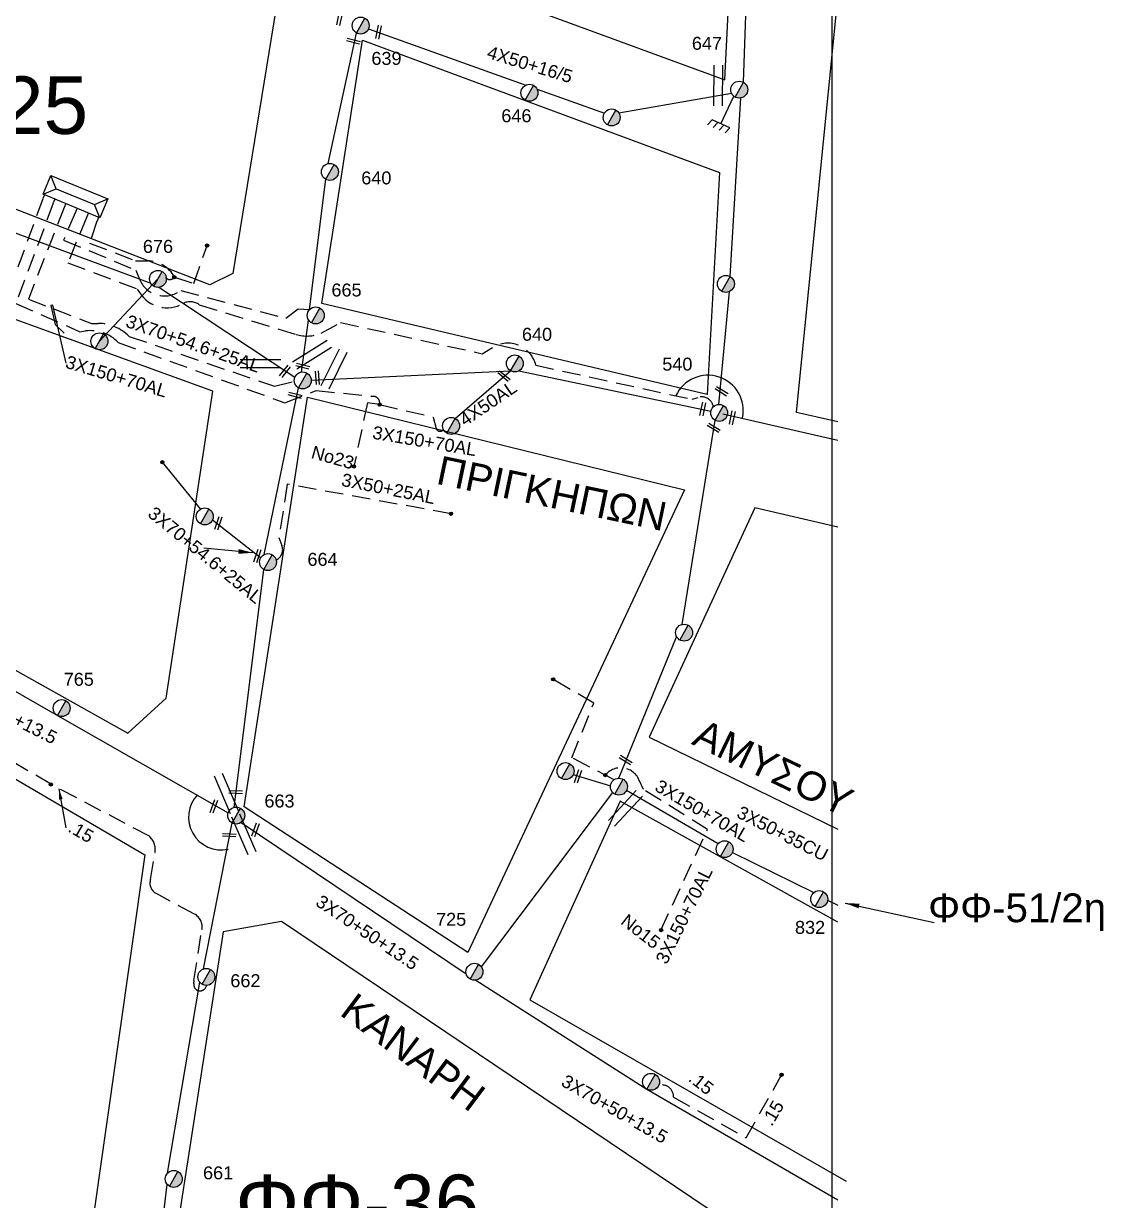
# Model space of a CAD drawing. Header units: millimetres. Extents: x 4486 to 5741, y 824 to 1856.
# Drawn here: x 5388.3 to 5538.6, y 1437.1 to 1600.9 of the extents above; entities that cross this region are included whole.
import ezdxf
from ezdxf.enums import TextEntityAlignment as Align

# ---------------------------------------------------------------- set-up
doc = ezdxf.new("R2010")
doc.units = ezdxf.units.MM
doc.linetypes.add('DASHED', pattern=[19.05, 12.7, -6.35])
for name, color, linetype in [('Γέφυρες Εναερίου Δικτύου', 7, 'Continuous'), ('Γείωση', 7, 'Continuous'), ('Γυμνά εναέρια ΧΤ (3Φ)   3x50+35CU', 7, 'Continuous'), ('Γυμνά εναέρια ΧΤ (3Φ)   4x50AL', 7, 'Continuous'), ('Γυμνά εναέρια ΧΤ και ΦΟΠ (3Φ)   4x50+16AL', 7, 'Continuous'), ('Επιγραφές - Σχήματα', 7, 'Continuous'), ('Καλώδια ΧΤ   3x150+50AL', 7, 'DASHED'), ('Καλώδια ΧΤ   3x150+70AL', 7, 'DASHED'), ('Καλώδια ΧΤ   3x50+25AL', 7, 'DASHED'), ('Καλώδια ΧΤ   3X70+50+13.5', 7, 'Continuous'), ('Καλώδια ΧΤ   4x50+13.5', 7, 'Continuous'), ('Μηχανική τομή', 7, 'Continuous'), ('Στύλος ΦΜ', 7, 'Continuous'), ('Στύλος ΦΜ @ 1', 7, 'Continuous'), ('Συνδέσεις', 7, 'Continuous'), ('Συνεστραμμένα ΧΤ   3x70+54.6+25AL', 7, 'SYN_LINE'), ('Τομή', 7, 'Continuous'), ('Υποσταθμός πόλεως', 7, 'Continuous'), ('Υπόβαθρο ΔΕΗ', 7, 'Continuous'), ('Υπόγεια Καλώδια Δικτύου ΧΤ   .15', 7, 'DASHED')]:
    doc.layers.add(name, color=color, linetype=linetype)
doc.styles.get("Standard").update_dxf_attribs({"font": 'ARIAL.TTF'})
doc.linetypes.add('SYN_LINE', pattern='A,0.5,-0.0001,["/\\/\\/\\/",Standard,S=0.1,R=0,X=0,Y=-0.05],-0.25', length=0.7501)
doc.dimstyles.new('ISO-25', dxfattribs={"dimtxt": 2.5, "dimasz": 2.5, "dimexe": 1.25, "dimexo": 0.625, "dimtad": 1, "dimtxsty": 'Standard', "dimcen": 2.5, "dimadec": 0, "dimazin": 0, "dimtfac": 1, "dimtmove": 0, "dimatfit": 3, "dimfxl": 1, "dimarcsym": 0})

# ---------------------------------------------------------------- blocks, each defined once
blk = doc.blocks.new('ΥΠΑΡΧΩΝ ΤΣΙΜΕΝΤΕΝΙΟΣ ΣΤΥΛΟΣ')
at = {"layer": 'Στύλος ΦΜ'}
blk.add_hatch(color=7, dxfattribs=at).paths.add_polyline_path([(-1.29, -2.28, 0.574793), (2.62, 0, 0.268822), (1.3, 2.27)])
at = {"layer": 'Στύλος ΦΜ', "color": 7}
blk.add_line((-1.29, -2.28), (1.3, 2.27), dxfattribs=at)
blk.add_circle((0, 0), 2.62, dxfattribs=at)
at = {"layer": 'Στύλος ΦΜ', "flags": 4}
for tag, p in [('ΑΡΙΘΜΟΣ', (-4.68, 8.05)), ('ΤΥΠΟΣ', (-4.91, 3.03))]:
    blk.add_attdef(tag, p, '', height=4, dxfattribs=at)
blk = doc.blocks.new('ΥΠΟΣΤΑΘΜΟΣ ΠΟΛΕΩΣ 6 ΑΝΑΧΩΡΗΣΕΩΝ')
at = {"layer": 'Υποσταθμός πόλεως', "linetype": 'Continuous', "ltscale": 40}
for p, q in [((-8.18, -2.82), (-8.18, -4)), ((-5.01, -2.82), (-5.01, -4)), ((-1.74, -2.82), (-1.74, -4)), ((1.65, -2.82), (1.65, -4)), ((5.07, -2.82), (5.07, -4)), ((8.16, -2.82), (8.16, -4))]:
    blk.add_line(p, q, dxfattribs=at)
blk.add_lwpolyline([(-8.57, 2.82), (8.57, 2.82), (8.57, -2.82), (-8.57, -2.82)], close=True, dxfattribs=at)
for points in [[(-5.75, 0), (-8.57, 2.82)], [(5.75, 0), (8.57, 2.82)], [(-8.57, -2.82), (-5.75, 0)], [(-5.75, 0), (5.75, 0)], [(8.57, -2.82), (5.75, 0)]]:
    blk.add_lwpolyline(points, dxfattribs=at)
at = {"layer": 'Υποσταθμός πόλεως', "linetype": 'SYN_LINE', "ltscale": 40, "flags": 1}
for tag, p in [('ΜΕΤΑΣΧΗΜΑΤΙΣΜΟΣ', (9.64, 1.91)), ('ΙΣΧΥΣ', (9.62, -0.89)), ('ΑΡΙΘΜΟΣ', (9.74, -3.61))]:
    blk.add_attdef(tag, p, '', height=1.8, dxfattribs=at)
blk = doc.blocks.new('ΤΟΜΗ')
at = {"layer": 'Τομή', "ltscale": 40}
for p, q in [((-5.68, 0), (5.68, 0)), ((5.68, -2.33), (-5.68, -2.33))]:
    blk.add_line(p, q, dxfattribs=at)
blk = doc.blocks.new('ΓΕΙΩΣΗ')
at = {"layer": 'Γείωση', "ltscale": 40}
for p, q in [((-2.34, 11.45), (-3, 9.45)), ((-0.34, 11.45), (-1, 9.45)), ((1.66, 11.45), (1, 9.45)), ((3.66, 11.45), (3, 9.45)), ((0, 9.45), (0, 0))]:
    blk.add_line(p, q, dxfattribs=at)
blk.add_lwpolyline([(-3, 9.45), (3, 9.45)], dxfattribs=at)
blk = doc.blocks.new('ΜΗΧΑΝΙΚΗ ΤΟΜΗ')
at = {"layer": 'Μηχανική τομή', "ltscale": 40}
for p, q in [((-1.89, 0.78), (1.89, 0.78)), ((1.89, 0), (-1.89, 0))]:
    blk.add_line(p, q, dxfattribs=at)
blk = doc.blocks.new('_ΣΥΝΔΕΣΗ')
at = {"layer": 'Συνδέσεις', "linetype": 'SYN_LINE', "ltscale": 40}
blk.add_hatch(color=256, dxfattribs=at).paths.add_polyline_path([(0.5, -0.01, 1), (-0.5, -0.01, 1)])
at = {"layer": 'Συνδέσεις'}
blk.add_circle((0, -0.01), 0.5, dxfattribs=at)

msp = doc.modelspace()

# ---------------------------------------------------------------- linework, layer by layer
at = {"layer": 'Γέφυρες Εναερίου Δικτύου', "color": 190, "linetype": 'DASHED', "ltscale": 0.2}
msp.add_lwpolyline([(5398.49, 1573.41), (5397.47, 1570.36), (5403.86, 1567.87), (5405.5, 1567.87, -0.275943), (5409.29, 1565.61), (5411.97, 1564.74), (5413.82, 1570.01)], format="xyb", dxfattribs=at)
at = {"layer": 'Γέφυρες Εναερίου Δικτύου', "color": 151, "ltscale": 0.2}
for points in [[(5428.29, 1551.27), (5456.06, 1552.57)], [(5457.2, 1552.56), (5483.93, 1546.97)], [(5464.78, 1496.4), (5469.95, 1494.82)]]:
    msp.add_lwpolyline(points, dxfattribs=at)
at = {"layer": 'Γέφυρες Εναερίου Δικτύου', "color": 190, "linetype": 'DASHED', "ltscale": 0.2}
msp.add_arc((5408.63, 1566.14), 0.851, 226.2478, 321.3045, dxfattribs=at)
at = {"layer": 'Γυμνά εναέρια ΧΤ (3Φ)   3x50+35CU', "color": 1, "ltscale": 0.2}
for points in [[(5472.19, 1494.2), (5484.95, 1486.78)], [(5486.93, 1485.56), (5498.26, 1479.98)], [(5500.17, 1478.91), (5501.59, 1478.21)]]:
    msp.add_lwpolyline(points, dxfattribs=at)
at = {"layer": 'Γυμνά εναέρια ΧΤ (3Φ)   4x50AL', "color": 151, "ltscale": 0.2}
msp.add_lwpolyline([(5448.35, 1545.93), (5456.06, 1552.57)], dxfattribs=at)
at = {"layer": 'Γυμνά εναέρια ΧΤ και ΦΟΠ (3Φ)   4x50+16AL', "color": 151, "ltscale": 0.2}
for points in [[(5488.45, 1592.72), (5489.05, 1610.06)], [(5486.59, 1565.69), (5488.1, 1590.54)], [(5485.04, 1547.9), (5486.5, 1563.6)], [(5479.91, 1517.28), (5484.5, 1545.69)], [(5471.12, 1495.89), (5479.15, 1515.58)]]:
    msp.add_lwpolyline(points, dxfattribs=at)
at = {"layer": 'Γυμνά εναέρια ΧΤ και ΦΟΠ (3Φ)   4x50+16AL', "color": 1, "ltscale": 0.2}
for points in [[(5436.29, 1600.18), (5458.16, 1592.33)], [(5430.65, 1581.41), (5434.61, 1599.58)], [(5459.73, 1591.77), (5469.12, 1588.45)], [(5471.12, 1588.46), (5486.8, 1591.21)], [(5428.06, 1561.09), (5430.32, 1579.23)], [(5426.97, 1552.41), (5427.95, 1559.64)]]:
    msp.add_lwpolyline(points, dxfattribs=at)
at = {"layer": 'Γυμνά εναέρια ΧΤ και ΦΟΠ (3Φ)   4x50+16AL', "color": 190, "ltscale": 0.2}
for points in [[(5379.16, 1574.72), (5405.98, 1564.75)], [(5407.08, 1564.2), (5426.02, 1551.68)]]:
    msp.add_lwpolyline(points, dxfattribs=at)
at = {"layer": 'Γυμνά εναέρια ΧΤ και ΦΟΠ (3Φ)   4x50+16AL', "ltscale": 0.2}
msp.add_lwpolyline([(5451.98, 1469.64), (5470.27, 1493.89)], dxfattribs=at)
at = {"layer": 'Επιγραφές - Σχήματα', "color": 85, "ltscale": 0.2}
msp.add_line((5485.57, 1546.6), (5501.59, 1542.92), dxfattribs=at)
at = {"layer": 'Επιγραφές - Σχήματα'}
msp.add_lwpolyline([(4494.75, 1847.42), (5500.76, 1847.42), (5500.76, 847.45), (4494.75, 847.45)], close=True, dxfattribs=at)
at = {"layer": 'Επιγραφές - Σχήματα', "ltscale": 0.2}
msp.add_lwpolyline([(5394.2, 1553.64), (5392.36, 1561.69), (5392.08, 1561.66), (5392.67, 1559.03), (5393.92, 1557.81)], dxfattribs=at)
for centre, radius, start, end in [((5483.52, 1547.04), 4.92, 348.1624, 154.9733), ((5415.79, 1490.46), 4.56, 136.6763, 282.2589)]:
    msp.add_arc(centre, radius, start, end, dxfattribs=at)
at = {"layer": 'Καλώδια ΧΤ   3x150+50AL', "color": 2, "ltscale": 0.2}
msp.add_lwpolyline([(5392.16, 1495), (5378.1, 1503.27), (5334.5, 1528.77)], dxfattribs=at)
at = {"layer": 'Καλώδια ΧΤ   3x150+70AL', "color": 30, "ltscale": 0.2}
msp.add_lwpolyline([(5390.94, 1576.53), (5385.65, 1561.91), (5369.59, 1567.01), (5368.6, 1566.52, -0.595589), (5364.83, 1569.16), (5337.18, 1579.26), (5336.27, 1580.53, 0.406055), (5332.7, 1581.16), (5329.92, 1581.71)], format="xyb", dxfattribs=at)
at = {"layer": 'Καλώδια ΧΤ   3x150+70AL', "color": 151, "linetype": 'DASHED', "ltscale": 0.2}
msp.add_lwpolyline([(5392.41, 1575.92), (5387.21, 1561.95), (5396.12, 1558.02), (5396.89, 1558.12, -0.239906), (5401.45, 1556.52), (5424.65, 1548.12), (5429.01, 1549.83), (5436.99, 1549.03, -0.445809), (5437.83, 1547.88), (5445.29, 1546.13), (5445.7, 1544.57, 0.650635), (5446.7, 1544.41, 1.606381)], format="xyb", dxfattribs=at)
at = {"layer": 'Καλώδια ΧΤ   3x150+70AL', "color": 6, "ltscale": 0.2}
msp.add_lwpolyline([(5393.91, 1575.3), (5388.94, 1562.55), (5397.72, 1559.17), (5398.64, 1559.17, -0.199075), (5402.97, 1557.37), (5423.18, 1550.42), (5425.95, 1551.1)], format="xyb", dxfattribs=at)
at = {"layer": 'Καλώδια ΧΤ   3x150+70AL', "color": 1, "linetype": 'DASHED', "ltscale": 0.2}
msp.add_lwpolyline([(5395.48, 1574.65), (5393.84, 1570.77), (5403.88, 1566.6), (5404.39, 1565.34, 0.494392), (5410.16, 1563.77), (5424.75, 1559.91), (5426.47, 1561.18), (5428.06, 1561.09)], format="xyb", dxfattribs=at)
at = {"layer": 'Καλώδια ΧΤ   3x150+70AL', "color": 85, "ltscale": 0.2}
msp.add_lwpolyline([(5397.06, 1574), (5394.44, 1567.61), (5404.09, 1563.96), (5404.41, 1563.46, 0.398926), (5410.51, 1561.94, -0.308445), (5412.72, 1561.75), (5426.21, 1557.64, 0.17622), (5429.68, 1557.82), (5432.4, 1559.3), (5452.09, 1554.96), (5453.55, 1555.84, -0.506326), (5459.56, 1553.35), (5481.32, 1548.62), (5482.15, 1548.88, -0.456446), (5484.26, 1547.57, -2.99017)], format="xyb", dxfattribs=at)
at = {"layer": 'Καλώδια ΧΤ   3x150+70AL', "color": 151, "linetype": 'DASHED', "ltscale": 0.2}
msp.add_lwpolyline([(5437.83, 1547.88), (5436.13, 1548.13), (5434.25, 1539.26)], dxfattribs=at)
at = {"layer": 'Καλώδια ΧΤ   3x150+70AL', "color": 151, "ltscale": 0.2}
msp.add_lwpolyline([(5470.46, 1495.68), (5464.57, 1498.74), (5467.64, 1506.34), (5461.82, 1509.72)], dxfattribs=at)
msp.add_lwpolyline([(5476.97, 1474.76), (5483.46, 1488.75), (5474.53, 1494.33), (5473.99, 1495.5, 0.581406), (5469.24, 1496.32, -3.480659)], format="xyb", dxfattribs=at)
at = {"layer": 'Καλώδια ΧΤ   3x50+25AL', "color": 6, "ltscale": 0.2}
msp.add_lwpolyline([(5447.76, 1532.69), (5424.98, 1536.8), (5423.8, 1529.37), (5424.23, 1528.26, -0.390894), (5423.43, 1526.25, 8.504236)], format="xyb", dxfattribs=at)
at = {"layer": 'Καλώδια ΧΤ   3X70+50+13.5', "color": 6, "ltscale": 0.2}
for points in [[(5421.78, 1527.02), (5426.54, 1550.22)], [(5417.57, 1491.83), (5421.71, 1524.94)], [(5418.57, 1489.74), (5449.87, 1468.68)], [(5451.22, 1467.8), (5475.02, 1452.61)], [(5475.02, 1452.61), (5501.59, 1437.23)]]:
    msp.add_lwpolyline(points, dxfattribs=at)
at = {"layer": 'Καλώδια ΧΤ   3X70+50+13.5', "color": 2, "ltscale": 0.2}
for points in [[(5364.19, 1521.13), (5393, 1504.63)], [(5393, 1504.63), (5416.76, 1491.07)]]:
    msp.add_lwpolyline(points, dxfattribs=at)
at = {"layer": 'Καλώδια ΧΤ   4x50+13.5', "color": 2, "ltscale": 0.2}
for points in [[(5413.3, 1469.34), (5417.29, 1489.67)], [(5408.32, 1440.92), (5412.79, 1467.49)], [(5405.4, 1415.37), (5408.27, 1439.37)]]:
    msp.add_lwpolyline(points, dxfattribs=at)
at = {"layer": 'Συνεστραμμένα ΧΤ   3x70+54.6+25AL', "color": 190, "ltscale": 15}
msp.add_lwpolyline([(5398.83, 1556.68), (5406.98, 1565.37)], dxfattribs=at)
at = {"layer": 'Συνεστραμμένα ΧΤ   3x70+54.6+25AL', "color": 6, "ltscale": 10}
for points in [[(5412.92, 1533.35), (5407.59, 1539.86)], [(5421.27, 1526.54), (5414.55, 1531.8)]]:
    msp.add_lwpolyline(points, dxfattribs=at)
at = {"layer": 'Υπόβαθρο ΔΕΗ', "ltscale": 0.2}
for points in [[(5443.47, 1646.84), (5437.91, 1610.71), (5485.88, 1593.06), (5487.77, 1631.19)], [(5342.34, 1633.26), (5423.41, 1603.13), (5417.4, 1566.13), (5414.19, 1564.53), (5326.89, 1598.49)], [(5485.12, 1580.16), (5483.39, 1549.27), (5429.8, 1561.93), (5435.46, 1598.57)], [(5414.63, 1549.73), (5320.57, 1583.84), (5307.31, 1555.65), (5402.77, 1502.17), (5408.14, 1507.02)], [(5450.11, 1471.62), (5418.97, 1491.9), (5427.79, 1548.89), (5480.23, 1536)], [(5405.16, 1485.23), (5397.75, 1433.09), (5386.07, 1417.06), (5317.35, 1473.61), (5344.59, 1520.73)]]:
    msp.add_lwpolyline(points, close=True, dxfattribs=at)
for points in [[(5501.59, 1545.49), (5495.84, 1546.77), (5503.69, 1625.43)], [(5501.59, 1530.84), (5490.02, 1533.53), (5475.35, 1501.58), (5501.59, 1488.81)], [(5501.59, 1475.87), (5471.31, 1492.69), (5458.74, 1465.05), (5502.73, 1439.82)], [(5499.59, 1425.15), (5424.18, 1475.93), (5416.04, 1474.53), (5405.08, 1403.65), (5410.97, 1398.59), (5500.16, 1410.43)]]:
    msp.add_lwpolyline(points, dxfattribs=at)
at = {"layer": 'Υπόγεια Καλώδια Δικτύου ΧΤ   .15', "color": 2, "ltscale": 0.2}
msp.add_lwpolyline([(5413.72, 1467.06), (5413.64, 1466.81, -0.637255), (5412.02, 1466.82, -0.104146), (5411.97, 1467.74), (5413.09, 1474.82, 0.342434), (5412.04, 1476.98), (5406.68, 1479.88, -0.370631), (5405.95, 1481.78), (5406.57, 1485.57, 0.256756), (5405.78, 1487.81), (5392.16, 1495)], format="xyb", dxfattribs=at)
at = {"layer": 'Υπόγεια Καλώδια Δικτύου ΧΤ   .15', "color": 6, "ltscale": 0.2}
msp.add_lwpolyline([(5478.72, 1451.49), (5488.85, 1445.84), (5493.76, 1454.61)], dxfattribs=at)
msp.add_arc((5477.13, 1451.61), 1.59, 355.9652, 116.2613, dxfattribs=at)

# ---------------------------------------------------------------- block references
at = {"layer": 'Γείωση', "xscale": 0.4499999999996818, "yscale": 0.4499999999996818, "zscale": 0.4499999999996818, "rotation": 155.0563014567983}
msp.add_blockref('ΓΕΙΩΣΗ', (5487.11, 1590.79), dxfattribs=at)
at = {"layer": 'Μηχανική τομή'}
for p, xscale, yscale, zscale, rotation in [((5432.44, 1601.56), 0.5000000000004328, 0.5000000000004328, 0.5000000000004328, 77.67478792281547), ((5437.86, 1599.66), 0.5000000000004328, 0.5000000000004328, 0.5000000000004328, 77.67478792281547), ((5434.13, 1598.25), 0.5000000000004635, 0.5000000000004635, 0.5000000000004635, 345.4139667488831), ((5424.49, 1552.62), 0.5000000000001281, 0.5000000000001281, 0.5000000000001281, 231.0175581407688), ((5427.08, 1553.04), 0.5000000000004635, 0.5000000000004635, 0.5000000000004635, 345.4139667488831), ((5428.96, 1551.6), 0.5000000000002631, 0.5000000000002631, 0.5000000000002631, 273.8518282325411), ((5455.25, 1551.98), 0.5000000000002334, 0.5000000000002334, 0.5000000000002334, 140.3905166414136), ((5426.02, 1548.98), 0.5000000000004635, 0.5000000000004635, 0.5000000000004635, 345.4139667488831), ((5485.32, 1549.57), 0.5000000000004237, 0.5000000000004237, 0.5000000000004237, 327.855625634522), ((5482.6, 1547.3), 0.5000000000003878, 0.5000000000003878, 0.5000000000003878, 257.8416063144848), ((5486.71, 1546.08), 0.5000000000003878, 0.5000000000003878, 0.5000000000003878, 257.8416063144848), ((5484.22, 1544.48), 0.5000000000004237, 0.5000000000004237, 0.5000000000004237, 327.855625634522), ((5415.55, 1531.3), 0.5000000000003166, 0.5000000000003166, 0.5000000000003166, 70.9495738350079), ((5421, 1526.76), 0.5000000000003166, 0.5000000000003166, 0.5000000000003166, 70.9495738350079), ((5471.96, 1498.24), 0.5000000000004237, 0.5000000000004237, 0.5000000000004237, 327.855625634522), ((5465.62, 1496.07), 0.5000000000003166, 0.5000000000003166, 0.5000000000003166, 70.9495738350079), ((5417.79, 1493.77), 0.5000000000003466, 0.5000000000003466, 0.5000000000003466, 357.651295374168), ((5414.94, 1491.9), 0.5000000000003166, 0.5000000000003166, 0.5000000000003166, 70.9495738350079), ((5420.74, 1488.64), 0.5000000000003166, 0.5000000000003166, 0.5000000000003166, 70.9495738350079), ((5416.89, 1487.76), 0.5000000000003466, 0.5000000000003466, 0.5000000000003466, 357.651295374168)]:
    msp.add_blockref('ΜΗΧΑΝΙΚΗ ΤΟΜΗ', p, dxfattribs=dict(at, xscale=xscale, yscale=yscale, zscale=zscale, rotation=rotation))
at = {"layer": 'Στύλος ΦΜ @ 1', "ltscale": 40}
ref = msp.add_blockref('ΥΠΑΡΧΩΝ ΤΣΙΜΕΝΤΕΝΙΟΣ ΣΤΥΛΟΣ', (5435.19, 1600.61), dxfattribs=dict(at, xscale=0.4499999999998181, yscale=0.4499999999998181, zscale=0.4499999999998181))
ref.add_attrib('ΤΥΠΟΣ', '639', (5436.68, 1595.15), dxfattribs={"layer": 'Στύλος ΦΜ', "height": 1.8, "flags": 4})
ref = msp.add_blockref('ΥΠΑΡΧΩΝ ΤΣΙΜΕΝΤΕΝΙΟΣ ΣΤΥΛΟΣ', (5487.87, 1591.7), dxfattribs=dict(at, xscale=0.4499999999998181, yscale=0.4499999999998181, zscale=0.4499999999998181))
ref.add_attrib('ΤΥΠΟΣ', '647', (5481.28, 1597.25), dxfattribs={"layer": 'Στύλος ΦΜ', "height": 1.8, "flags": 4})
ref = msp.add_blockref('ΥΠΑΡΧΩΝ ΤΣΙΜΕΝΤΕΝΙΟΣ ΣΤΥΛΟΣ', (5458.67, 1591.27), dxfattribs=dict(at, xscale=0.4499999999998181, yscale=0.4499999999998181, zscale=0.4499999999998181))
ref.add_attrib('ΤΥΠΟΣ', '646', (5454.76, 1587.17), dxfattribs={"layer": 'Στύλος ΦΜ', "height": 1.8, "flags": 4})
at = {"layer": 'Στύλος ΦΜ @ 1', "ltscale": 40, "xscale": 0.4499999999998181, "yscale": 0.4499999999998181, "zscale": 0.4499999999998181}
for p in [(5470.12, 1587.83), (5486.01, 1564.67), (5398.83, 1556.68), (5427.12, 1551.24), (5447.77, 1544.91), (5413.49, 1532.32), (5480.19, 1516.14), (5463.7, 1496.88), (5471.13, 1494.71), (5485.84, 1486.01), (5475.6, 1453.64)]:
    msp.add_blockref('ΥΠΑΡΧΩΝ ΤΣΙΜΕΝΤΕΝΙΟΣ ΣΤΥΛΟΣ', p, dxfattribs=at)
at = {"layer": 'Στύλος ΦΜ @ 1', "ltscale": 40}
ref = msp.add_blockref('ΥΠΑΡΧΩΝ ΤΣΙΜΕΝΤΕΝΙΟΣ ΣΤΥΛΟΣ', (5430.9, 1580.25), dxfattribs=dict(at, xscale=0.4499999999998181, yscale=0.4499999999998181, zscale=0.4499999999998181))
ref.add_attrib('ΤΥΠΟΣ', '640', (5435.27, 1578.52), dxfattribs={"layer": 'Στύλος ΦΜ', "height": 1.8, "flags": 4})
ref = msp.add_blockref('ΥΠΑΡΧΩΝ ΤΣΙΜΕΝΤΕΝΙΟΣ ΣΤΥΛΟΣ', (5406.98, 1565.37), dxfattribs=dict(at, xscale=0.4499999999998181, yscale=0.4499999999998181, zscale=0.4499999999998181))
ref.add_attrib('ΤΥΠΟΣ', '676', (5404.88, 1568.99), dxfattribs={"layer": 'Στύλος ΦΜ', "height": 1.8, "flags": 4})
ref = msp.add_blockref('ΥΠΑΡΧΩΝ ΤΣΙΜΕΝΤΕΝΙΟΣ ΣΤΥΛΟΣ', (5428.93, 1560.29), dxfattribs=dict(at, xscale=0.4499999999998181, yscale=0.4499999999998181, zscale=0.4499999999998181))
ref.add_attrib('ΤΥΠΟΣ', '665', (5431.12, 1562.92), dxfattribs={"layer": 'Στύλος ΦΜ', "height": 1.8, "flags": 4})
ref = msp.add_blockref('ΥΠΑΡΧΩΝ ΤΣΙΜΕΝΤΕΝΙΟΣ ΣΤΥΛΟΣ', (5456.64, 1553.6), dxfattribs=dict(at, xscale=0.4499999999998181, yscale=0.4499999999998181, zscale=0.4499999999998181))
ref.add_attrib('ΤΥΠΟΣ', '640', (5457.63, 1556.76), dxfattribs={"layer": 'Στύλος ΦΜ', "height": 1.8, "flags": 4})
ref = msp.add_blockref('ΥΠΑΡΧΩΝ ΤΣΙΜΕΝΤΕΝΙΟΣ ΣΤΥΛΟΣ', (5485.08, 1546.72), dxfattribs=dict(at, xscale=0.4499999999998181, yscale=0.4499999999998181, zscale=0.4499999999998181))
ref.add_attrib('ΤΥΠΟΣ', '540', (5477.16, 1552.61), dxfattribs={"layer": 'Στύλος ΦΜ', "height": 1.8, "flags": 4})
ref = msp.add_blockref('ΥΠΑΡΧΩΝ ΤΣΙΜΕΝΤΕΝΙΟΣ ΣΤΥΛΟΣ', (5422.29, 1525.96), dxfattribs=dict(at, xscale=0.4499999999998181, yscale=0.4499999999998181, zscale=0.4499999999998181))
ref.add_attrib('ΤΥΠΟΣ', '664', (5427.78, 1525.44), dxfattribs={"layer": 'Στύλος ΦΜ', "height": 1.8, "flags": 4})
ref = msp.add_blockref('ΥΠΑΡΧΩΝ ΤΣΙΜΕΝΤΕΝΙΟΣ ΣΤΥΛΟΣ', (5393.58, 1505.65), dxfattribs=dict(at, xscale=0.4499999999998181, yscale=0.4499999999998181, zscale=0.4499999999998181))
ref.add_attrib('ΤΥΠΟΣ', '765', (5393.86, 1508.75), dxfattribs={"layer": 'Στύλος ΦΜ', "height": 1.8, "flags": 4})
ref = msp.add_blockref('ΥΠΑΡΧΩΝ ΤΣΙΜΕΝΤΕΝΙΟΣ ΣΤΥΛΟΣ', (5417.87, 1490.69), dxfattribs=dict(at, xscale=0.4499999999998181, yscale=0.4499999999998181, zscale=0.4499999999998181))
ref.add_attrib('ΤΥΠΟΣ', '663', (5421.79, 1491.81), dxfattribs={"layer": 'Στύλος ΦΜ', "height": 1.8, "flags": 4})
ref = msp.add_blockref('ΥΠΑΡΧΩΝ ΤΣΙΜΕΝΤΕΝΙΟΣ ΣΤΥΛΟΣ', (5499, 1479.06), dxfattribs=dict(at, xscale=0.4499999999998181, yscale=0.4499999999998181, zscale=0.4499999999998181))
ref.add_attrib('ΤΥΠΟΣ', '832', (5495.63, 1474.23), dxfattribs={"layer": 'Στύλος ΦΜ', "height": 1.8, "flags": 4})
ref = msp.add_blockref('ΥΠΑΡΧΩΝ ΤΣΙΜΕΝΤΕΝΙΟΣ ΣΤΥΛΟΣ', (5451.02, 1468.96), dxfattribs=dict(at, xscale=0.4499999999998181, yscale=0.4499999999998181, zscale=0.4499999999998181))
ref.add_attrib('ΤΥΠΟΣ', '725', (5445.68, 1475.35), dxfattribs={"layer": 'Στύλος ΦΜ', "height": 1.8, "flags": 4})
ref = msp.add_blockref('ΥΠΑΡΧΩΝ ΤΣΙΜΕΝΤΕΝΙΟΣ ΣΤΥΛΟΣ', (5413.71, 1468.24), dxfattribs=dict(at, xscale=0.4499999999998181, yscale=0.4499999999998181, zscale=0.4499999999998181))
ref.add_attrib('ΤΥΠΟΣ', '662', (5417.05, 1466.81), dxfattribs={"layer": 'Στύλος ΦΜ', "height": 1.8, "flags": 4})
ref = msp.add_blockref('ΥΠΑΡΧΩΝ ΤΣΙΜΕΝΤΕΝΙΟΣ ΣΤΥΛΟΣ', (5409.18, 1440.12), dxfattribs=dict(at, xscale=0.4499999999998181, yscale=0.4499999999998181, zscale=0.4499999999998181))
ref.add_attrib('ΤΥΠΟΣ', '661', (5413.25, 1440.07), dxfattribs={"layer": 'Στύλος ΦΜ', "height": 1.8, "flags": 4})
at = {"layer": 'Συνδέσεις', "xscale": 0.4499999999998181, "yscale": 0.4499999999998181, "zscale": 0.4499999999998181}
for p in [(5413.82, 1570.01), (5409.24, 1565.6), (5437.83, 1547.89), (5407.59, 1539.86), (5434.25, 1539.27), (5447.76, 1532.69), (5461.96, 1509.65), (5392.07, 1495.02), (5469.24, 1496.32), (5477, 1474.76), (5493.76, 1454.62)]:
    msp.add_blockref('_ΣΥΝΔΕΣΗ', p, dxfattribs=at)
at = {"layer": 'Τομή'}
for p, xscale, yscale, zscale, rotation in [((5484.34, 1592.28), 0.5000000000000882, 0.5000000000000882, 0.5000000000000882, 89.45384607469629), ((5428.1, 1555.32), 0.5000000000000289, 0.5000000000000289, 0.5000000000000289, 31.98105905882924), ((5430.96, 1553.08), 0.4999999999999147, 0.4999999999999147, 0.4999999999999147, 63.65532554320531), ((5417.02, 1494), 0.4999999999999923, 0.4999999999999923, 0.4999999999999923, 293.2180724317173), ((5471.61, 1492.1), 0.5000000000000316, 0.5000000000000316, 0.5000000000000316, 47.04318262499885), ((5419.47, 1488.31), 0.5000000000000066, 0.5000000000000066, 0.5000000000000066, 293.6902762997229)]:
    msp.add_blockref('ΤΟΜΗ', p, dxfattribs=dict(at, xscale=xscale, yscale=yscale, zscale=zscale, rotation=rotation))
at = {"layer": 'Τομή', "xscale": 0.5, "yscale": 0.5, "zscale": 0.5}
msp.add_blockref('ΤΟΜΗ', (5421.26, 1554.15), dxfattribs=at)
at = {"layer": 'Υποσταθμός πόλεως', "xscale": 0.5, "yscale": 0.5, "zscale": 0.5, "rotation": 337.5384359598864}
msp.add_blockref('ΥΠΟΣΤΑΘΜΟΣ ΠΟΛΕΩΣ 6 ΑΝΑΧΩΡΗΣΕΩΝ', (5395.49, 1576.82), dxfattribs=at)

# ---------------------------------------------------------------- texts
at = {"layer": 'Γυμνά εναέρια ΧΤ (3Φ)   3x50+35CU', "ltscale": 0.2}
msp.add_text('3X50+35CU', height=1.8, rotation=332.9903, dxfattribs=at).set_placement((5493.91, 1488.2), align=Align.MIDDLE)
at = {"layer": 'Γυμνά εναέρια ΧΤ (3Φ)   4x50AL', "ltscale": 0.2}
msp.add_text('4X50AL', height=1.8, rotation=34.3052, dxfattribs=at).set_placement((5452.91, 1548.05), align=Align.MIDDLE)
at = {"layer": 'Γυμνά εναέρια ΧΤ και ΦΟΠ (3Φ)   4x50+16AL', "ltscale": 0.2}
msp.add_text('4X50+16/5', height=1.8, rotation=343.1935, dxfattribs=at).set_placement((5458.76, 1595.25), align=Align.MIDDLE)
at = {"layer": 'Επιγραφές - Σχήματα', "ltscale": 0.2, "attachment_point": 1}
for s, insert, char_height, width in [('ΦΦ-25', (5363.28, 1593.54), 8, 50.8867), ('ΦΦ-51/2η', (5514.16, 1479.85), 4, 39.5466), ('ΦΦ-36', (5417.73, 1440.72), 8, 50.8867)]:
    msp.add_mtext(s, dxfattribs=dict(at, insert=insert, char_height=char_height, width=width))
for s, insert, char_height, width, rotation in [('Νο23', (5428.66, 1542.2), 1.8, 6.948, 344.333), ('ΠΡΙΓΚΗΠΩΝ', (5446.36, 1540.8), 4, 29.1423, 348.1953), ('ΑΜΥΣΟΥ', (5482.83, 1504.28), 4, 29.1423, 334.327), ('Νο15', (5472.35, 1477.13), 1.8, 6.948, 322.0168), ('ΚΑΝΑΡΗ', (5434.51, 1466.25), 4, 29.1423, 323.1878)]:
    msp.add_mtext(s, dxfattribs=dict(at, insert=insert, char_height=char_height, width=width, rotation=rotation))
at = {"layer": 'Καλώδια ΧΤ   3x150+70AL', "ltscale": 0.2}
for rotation, p in [(343.2646, (5401.21, 1551.8)), (350.2957, (5444.08, 1542.81)), (329.882, (5482.74, 1491.36)), (63.7328, (5480.19, 1476.81))]:
    msp.add_text('3X150+70AL', height=1.8, rotation=rotation, dxfattribs=at).set_placement(p, align=Align.MIDDLE)
at = {"layer": 'Καλώδια ΧΤ   3x50+25AL', "ltscale": 0.2}
msp.add_text('3X50+25AL', height=1.8, rotation=348.7814, dxfattribs=at).set_placement((5439.05, 1536.18), align=Align.MIDDLE)
at = {"layer": 'Καλώδια ΧΤ   3X70+50+13.5', "ltscale": 0.2}
for rotation, p in [(333.2255, (5385.39, 1505.08)), (326.0907, (5436.12, 1474.43)), (330.0696, (5470.54, 1449.86))]:
    msp.add_text('3X70+50+13.5', height=1.8, rotation=rotation, dxfattribs=at).set_placement(p, align=Align.MIDDLE)
at = {"layer": 'Συνεστραμμένα ΧΤ   3x70+54.6+25AL', "ltscale": 20}
for rotation, p in [(340.7267, (5411.89, 1556.36)), (320.7465, (5413.57, 1526.94))]:
    msp.add_text('3X70+54.6+25AL', height=1.8, rotation=rotation, dxfattribs=at).set_placement(p, align=Align.MIDDLE)
at = {"layer": 'Υπόγεια Καλώδια Δικτύου ΧΤ   .15', "ltscale": 0.2}
for rotation, p in [(321.7221, (5482.58, 1453.47)), (59.2264, (5492.53, 1449.29))]:
    msp.add_text('.15', height=1.8, rotation=rotation, dxfattribs=at).set_placement(p, align=Align.MIDDLE)
at = {"layer": 'Υπόγεια Καλώδια Δικτύου ΧΤ   .15', "ltscale": 0.2, "insert": (5395.23, 1490.1), "char_height": 1.8, "width": 6.948, "attachment_point": 1, "rotation": 329.9352}
msp.add_mtext('.15', dxfattribs=at)

# ---------------------------------------------------------------- leaders
at = {"layer": 'Επιγραφές - Σχήματα', "ltscale": 40}
for points, override in [([(5420.18, 1527.25), (5413.35, 1527.91)], {"dimasz": 2, "dimtad": 0}), ([(5393.2, 1494.43), (5394.16, 1488.97)], {"dimasz": 1.5, "dimtad": 0}), ([(5502.59, 1478.52), (5514.98, 1475.83)], {"dimasz": 2, "dimtad": 0})]:
    msp.add_leader(points, dimstyle='ISO-25', override=override, dxfattribs=at)

doc.saveas('drawing.dxf')
